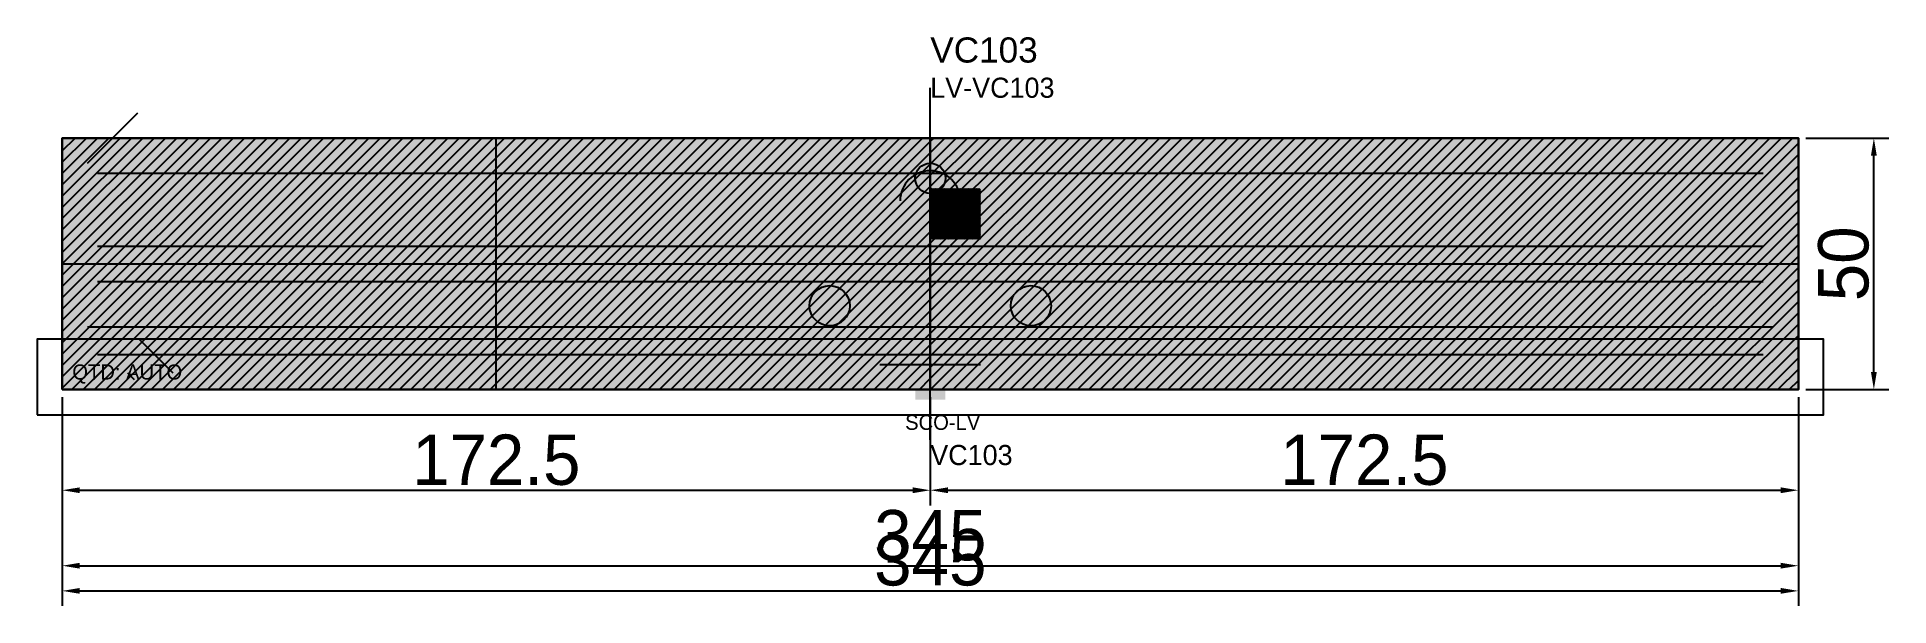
# Model space of a CAD drawing. Header units: metres. Extents: x 12791 to 13159, y 13116 to 13229.
import ezdxf

# ---------------------------------------------------------------- set-up
doc = ezdxf.new("R2010")
doc.units = ezdxf.units.M
for name, color, linetype in [('BARRA DE ANCORAGEM', 251, 'CONTINUOUS'), ('barrote', 251, 'CONTINUOUS'), ('CONCRETO', 251, 'CONTINUOUS'), ('COTA', 241, 'CONTINUOUS'), ('cotas', 241, 'CONTINUOUS'), ('Demarcação 1', 251, 'CONTINUOUS'), ('Demarcação 2', 254, 'CONTINUOUS'), ('Hachura', 251, 'CONTINUOUS'), ('HACHURA MADEIRAS', 1, 'CONTINUOUS'), ('Laje_Perimetro', 7, 'CONTINUOUS'), ('material do compensado', 7, 'CONTINUOUS'), ('NOMENCLATURA', 7, 'CONTINUOUS'), ('Painéis', 200, 'CONTINUOUS'), ('PONTALETE', 7, 'CONTINUOUS'), ('presilha', 1, 'CONTINUOUS'), ('Reaproveitamento', 251, 'CONTINUOUS'), ('SARR_3.5x7', 81, 'CONTINUOUS'), ('SCO-___-LAJ', 2, 'CONTINUOUS'), ('TENSOR', 3, 'CONTINUOUS'), ('texto', 7, 'CONTINUOUS'), ('Texto Qtd Sarr', 242, 'CONTINUOUS')]:
    doc.layers.add(name, color=color, linetype=linetype)
doc.styles.add('STR_STANDARD', font='arial.ttf')
doc.dimstyles.new('EZ DXF', dxfattribs={"dimtxt": 10, "dimasz": 3.5, "dimexe": 3, "dimexo": 1.5, "dimgap": 1, "dimtad": 1, "dimdec": 1, "dimdsep": 46, "dimcen": 2.5, "dimazin": 3, "dimtfac": 1, "dimtmove": 0, "dimatfit": 3})

msp = doc.modelspace()

# ---------------------------------------------------------------- hatches: boundary and pattern name
at = {"layer": 'Hachura'}
h = msp.add_hatch(color=3, dxfattribs=at)
h.dxf.hatch_style = 1
h.paths.add_polyline_path([(12795.5914, 13158.9905), (12968.0914, 13158.9905), (12968.0914, 13208.9905), (12795.5914, 13208.9905)])
h = msp.add_hatch(dxfattribs=at)
h.set_pattern_fill('ANSI31', scale=0.5)
h.paths.add_polyline_path([(12795.5914, 13158.9905), (12968.0914, 13158.9905), (12968.0914, 13208.9905), (12795.5914, 13208.9905)])
h = msp.add_hatch(color=3, dxfattribs=at)
h.dxf.hatch_style = 1
h.paths.add_polyline_path([(12795.5914, 13158.9905), (12968.0914, 13158.9905), (12968.0914, 13208.9905), (12795.5914, 13208.9905)])
h = msp.add_hatch(dxfattribs=at)
h.set_pattern_fill('ANSI31', scale=0.5)
h.paths.add_polyline_path([(12795.5914, 13158.9905), (12968.0914, 13158.9905), (12968.0914, 13208.9905), (12795.5914, 13208.9905)])
h = msp.add_hatch(color=3, dxfattribs=at)
h.dxf.hatch_style = 1
h.paths.add_polyline_path([(12968.0914, 13158.9905), (13140.5914, 13158.9905), (13140.5914, 13208.9905), (12968.0914, 13208.9905)])
h = msp.add_hatch(dxfattribs=at)
h.set_pattern_fill('ANSI31', scale=0.5)
h.paths.add_polyline_path([(12968.0914, 13158.9905), (13140.5914, 13158.9905), (13140.5914, 13208.9905), (12968.0914, 13208.9905)])
h = msp.add_hatch(color=3, dxfattribs=at)
h.dxf.hatch_style = 1
h.paths.add_polyline_path([(12968.0914, 13158.9905), (13140.5914, 13158.9905), (13140.5914, 13208.9905), (12968.0914, 13208.9905)])
h = msp.add_hatch(dxfattribs=at)
h.set_pattern_fill('ANSI31', scale=0.5)
h.paths.add_polyline_path([(12968.0914, 13158.9905), (13140.5914, 13158.9905), (13140.5914, 13208.9905), (12968.0914, 13208.9905)])
at = {"layer": 'HACHURA MADEIRAS'}
h = msp.add_hatch(dxfattribs=at)
h.set_pattern_fill('ANSI31', scale=2)
h.paths.add_polyline_path([(12797.5914, 13160.9905), (12807.5914, 13160.9905), (12807.5914, 13170.9905), (12797.5914, 13170.9905)])
h = msp.add_hatch(dxfattribs=at)
h.set_pattern_fill('ANSI31', scale=2)
h.paths.add_polyline_path([(12797.5914, 13160.9905), (12807.5914, 13160.9905), (12807.5914, 13170.9905), (12797.5914, 13170.9905)])
at = {"layer": 'material do compensado'}
h = msp.add_hatch(dxfattribs=at)
h.set_pattern_fill('ANSI37', scale=2)
h.paths.add_polyline_path([(12808.5914, 13160.9905), (12817.5914, 13160.9905), (12817.5914, 13168.9905), (12808.5914, 13168.9905)])
h = msp.add_hatch(dxfattribs=at)
h.set_pattern_fill('ANSI37', scale=2)
h.paths.add_polyline_path([(12808.5914, 13160.9905), (12817.5914, 13160.9905), (12817.5914, 13168.9905), (12808.5914, 13168.9905)])
at = {"layer": 'Reaproveitamento'}
h = msp.add_hatch(dxfattribs=at)
h.set_pattern_fill('SOLID')
h.paths.add_polyline_path([(12968.0914, 13188.9905), (12978.0914, 13188.9905), (12978.0914, 13198.9905), (12968.0914, 13198.9905)])
h = msp.add_hatch(dxfattribs=at)
h.set_pattern_fill('SOLID')
h.paths.add_polyline_path([(12968.0914, 13188.9905), (12978.0914, 13188.9905), (12978.0914, 13198.9905), (12968.0914, 13198.9905)])

# ---------------------------------------------------------------- linework, layer by layer
at = {"layer": 'BARRA DE ANCORAGEM'}
msp.add_line((12800.5914, 13203.9905), (12810.5914, 13213.9905), dxfattribs=at)
msp.add_line((12800.5914, 13203.9905), (12810.5914, 13213.9905), dxfattribs=at)
at = {"layer": 'barrote'}
msp.add_line((12800.5914, 13171.4905), (13135.5914, 13171.4905), dxfattribs=at)
msp.add_line((12800.5914, 13171.4905), (13135.5914, 13171.4905), dxfattribs=at)
at = {"layer": 'CONCRETO'}
msp.add_solid([(12965.0914, 13160.9905), (12971.0914, 13160.9905), (12965.0914, 13156.9905), (12971.0914, 13156.9905)], dxfattribs=at)
msp.add_solid([(12965.0914, 13160.9905), (12971.0914, 13160.9905), (12965.0914, 13156.9905), (12971.0914, 13156.9905)], dxfattribs=at)
at = {"layer": 'Demarcação 1'}
msp.add_line((12795.5914, 13183.9905), (13140.5914, 13183.9905), dxfattribs=at)
msp.add_line((12795.5914, 13183.9905), (13140.5914, 13183.9905), dxfattribs=at)
at = {"layer": 'Demarcação 2'}
msp.add_line((12881.8414, 13158.9905), (12881.8414, 13208.9905), dxfattribs=at)
msp.add_line((12881.8414, 13158.9905), (12881.8414, 13208.9905), dxfattribs=at)
at = {"layer": 'Laje_Perimetro'}
msp.add_lwpolyline([(12790.5914, 13153.9905), (13145.5914, 13153.9905), (13145.5914, 13168.9905), (12790.5914, 13168.9905)], close=True, dxfattribs=at)
msp.add_lwpolyline([(12790.5914, 13153.9905), (13145.5914, 13153.9905), (13145.5914, 13168.9905), (12790.5914, 13168.9905)], close=True, dxfattribs=at)
at = {"layer": 'Painéis'}
for points in [[(12795.5914, 13158.9905), (12795.5914, 13208.9905)], [(12795.5914, 13158.9905), (12968.0914, 13158.9905), (12968.0914, 13208.9905), (12795.5914, 13208.9905)], [(12795.5914, 13208.9905), (13140.5914, 13208.9905)], [(12795.5914, 13158.9905), (12795.5914, 13208.9905)], [(12795.5914, 13158.9905), (12968.0914, 13158.9905), (12968.0914, 13208.9905), (12795.5914, 13208.9905)], [(12795.5914, 13208.9905), (13140.5914, 13208.9905)], [(12968.0914, 13158.9905), (12968.0914, 13208.9905)], [(12968.0914, 13158.9905), (13140.5914, 13158.9905), (13140.5914, 13208.9905), (12968.0914, 13208.9905)], [(12968.0914, 13158.9905), (12968.0914, 13208.9905)], [(12968.0914, 13158.9905), (13140.5914, 13158.9905), (13140.5914, 13208.9905), (12968.0914, 13208.9905)], [(13140.5914, 13158.9905), (13140.5914, 13208.9905)], [(13140.5914, 13158.9905), (13140.5914, 13208.9905)], [(12795.5914, 13158.9905), (13140.5914, 13158.9905)], [(12795.5914, 13158.9905), (13140.5914, 13158.9905)]]:
    msp.add_lwpolyline(points, close=True, dxfattribs=at)
msp.add_arc((12968.0914, 13196.4905), 6, 0, 180, dxfattribs=at)
msp.add_arc((12968.0914, 13196.4905), 6, 0, 180, dxfattribs=at)
at = {"layer": 'PONTALETE'}
msp.add_line((12968.0914, 13148.9905), (12968.0914, 13218.9905), dxfattribs=at)
msp.add_line((12968.0914, 13148.9905), (12968.0914, 13218.9905), dxfattribs=at)
at = {"layer": 'presilha'}
for centre, radius in [((12968.0914, 13200.9905), 3), ((12968.0914, 13200.9905), 3), ((12948.0914, 13175.6572), 4), ((12948.0914, 13175.6572), 4), ((12988.0914, 13175.6572), 4), ((12988.0914, 13175.6572), 4)]:
    msp.add_circle(centre, radius, dxfattribs=at)
at = {"layer": 'SARR_3.5x7'}
for p, q in [((12802.5914, 13201.9905), (12968.0914, 13201.9905)), ((12802.5914, 13201.9905), (12968.0914, 13201.9905)), ((12968.0914, 13201.9905), (13133.5914, 13201.9905)), ((12968.0914, 13201.9905), (13133.5914, 13201.9905)), ((12802.5914, 13187.4905), (12968.0914, 13187.4905)), ((12802.5914, 13187.4905), (12968.0914, 13187.4905)), ((12968.0914, 13187.4905), (13133.5914, 13187.4905)), ((12968.0914, 13187.4905), (13133.5914, 13187.4905)), ((12802.5914, 13180.4905), (12968.0914, 13180.4905)), ((12802.5914, 13180.4905), (12968.0914, 13180.4905)), ((12968.0914, 13180.4905), (13133.5914, 13180.4905)), ((12968.0914, 13180.4905), (13133.5914, 13180.4905)), ((12802.5914, 13165.9905), (12968.0914, 13165.9905)), ((12802.5914, 13165.9905), (12968.0914, 13165.9905)), ((12968.0914, 13165.9905), (13133.5914, 13165.9905)), ((12968.0914, 13165.9905), (13133.5914, 13165.9905))]:
    msp.add_line(p, q, dxfattribs=at)
at = {"layer": 'TENSOR'}
msp.add_line((12958.0914, 13163.9905), (12978.0914, 13163.9905), dxfattribs=at)
msp.add_line((12958.0914, 13163.9905), (12978.0914, 13163.9905), dxfattribs=at)

# ---------------------------------------------------------------- texts
at = {"layer": 'NOMENCLATURA', "style": 'STR_STANDARD'}
msp.add_text('VC103', height=5, dxfattribs=at).set_placement((12968.0914, 13223.9905))
msp.add_text('VC103', height=5, dxfattribs=at).set_placement((12968.0914, 13223.9905))
at = {"layer": 'NOMENCLATURA', "insert": (12968.0914, 13220.9905), "char_height": 4, "attachment_point": 1}
msp.add_mtext('LV-VC103', dxfattribs=at)
msp.add_mtext('LV-VC103', dxfattribs=at)
at = {"layer": 'SCO-___-LAJ'}
msp.add_text('SCO-LV', height=3, dxfattribs=at).set_placement((12963.0914, 13150.9905))
msp.add_text('SCO-LV', height=3, dxfattribs=at).set_placement((12963.0914, 13150.9905))
at = {"layer": 'texto'}
msp.add_text('VC103', height=4, dxfattribs=at).set_placement((12968.0914, 13143.9905))
msp.add_text('VC103', height=4, dxfattribs=at).set_placement((12968.0914, 13143.9905))
at = {"layer": 'Texto Qtd Sarr'}
msp.add_text('QTD: AUTO', height=3, dxfattribs=at).set_placement((12797.5914, 13160.9905))
msp.add_text('QTD: AUTO', height=3, dxfattribs=at).set_placement((12797.5914, 13160.9905))

# ---------------------------------------------------------------- dimensions: what is measured, and where the dimension line sits
at = {"layer": 'COTA', "color": 1}
msp.add_linear_dim(base=(13155.5914, 13158.9905), p1=(13140.5914, 13158.9905), p2=(13140.5914, 13208.9905), angle=90, dimstyle='EZ DXF', dxfattribs=at).render()
msp.add_linear_dim(base=(13155.5914, 13158.9905), p1=(13140.5914, 13158.9905), p2=(13140.5914, 13208.9905), angle=90, dimstyle='EZ DXF', dxfattribs=at).render()
for base, p1, p2 in [((12795.5914, 13138.9905), (12795.5914, 13158.9905), (12968.0914, 13158.9905)), ((12795.5914, 13118.9905), (12795.5914, 13158.9905), (13140.5914, 13158.9905)), ((12795.5914, 13138.9905), (12795.5914, 13158.9905), (12968.0914, 13158.9905)), ((12795.5914, 13118.9905), (12795.5914, 13158.9905), (13140.5914, 13158.9905)), ((12968.0914, 13138.9905), (12968.0914, 13158.9905), (13140.5914, 13158.9905)), ((12968.0914, 13138.9905), (12968.0914, 13158.9905), (13140.5914, 13158.9905))]:
    msp.add_linear_dim(base=base, p1=p1, p2=p2, dimstyle='EZ DXF', dxfattribs=at).render()
at = {"layer": 'cotas'}
msp.add_linear_dim(base=(12795.5914, 13123.9905), p1=(12795.5914, 13138.9905), p2=(13140.5914, 13138.9905), dimstyle='EZ DXF', dxfattribs=at).render()
msp.add_linear_dim(base=(12795.5914, 13123.9905), p1=(12795.5914, 13138.9905), p2=(13140.5914, 13138.9905), dimstyle='EZ DXF', dxfattribs=at).render()

doc.saveas('drawing.dxf')
